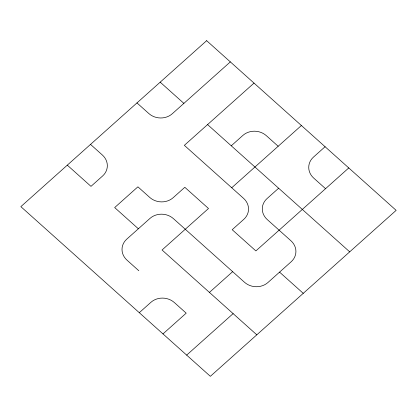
<?xml version="1.0" encoding="UTF-8"?>
<svg xmlns="http://www.w3.org/2000/svg" width="417" height="417" viewBox="0 0 417 417"><rect width="100%" height="100%" fill="white"/><g stroke="black" fill="none" stroke-linecap="round" stroke-linejoin="round"><path stroke-width="0.63" d="M230.335 61.888L172.273 113.752A16.602 14.819 5.3 0 1 148.817 113.523L136.974 102.916M254.021 83.098L184.35 145.335L243.57 198.362A16.602 14.819 5.3 0 1 243.799 219.337L232.186 229.71L255.876 250.919L348.774 167.936M231.263 145.799L242.871 135.426A16.602 14.819 5.3 0 1 266.327 135.661L278.175 146.263M231.727 187.754L301.397 125.517M139.288 312.693L150.902 302.32A16.602 14.819 5.3 0 1 174.358 302.549L186.201 313.157L162.979 333.902M278.639 188.218L267.026 198.591A16.602 14.819 5.3 0 0 267.255 219.566L290.946 240.776A16.602 14.819 5.3 0 1 291.175 261.756L267.954 282.502A16.602 14.819 5.3 0 1 244.498 282.267L173.43 218.638A16.602 14.819 5.3 0 0 149.974 218.409L126.752 239.155A16.602 14.819 5.3 0 0 126.982 260.13L138.825 270.737M325.088 146.727L313.475 157.1A16.602 14.819 5.3 0 0 313.704 178.08L325.552 188.682M209.428 292.411L232.65 271.665M186.665 355.112L233.113 313.62M160.196 82.17L183.887 103.38M207.572 124.589L349.701 251.847M279.562 272.129L303.253 293.339M90.525 144.407L102.368 155.015A16.602 14.819 5.3 0 1 102.598 175.99L90.989 186.363L67.299 165.153M138.361 228.782L114.675 207.572L137.902 186.826L149.745 197.434A16.602 14.819 5.3 0 0 173.201 197.663L184.814 187.29L208.5 208.5L162.051 249.992L256.804 334.83M206.644 40.678L20.85 206.644L210.356 376.322L396.15 210.356L206.644 40.678"/></g></svg>
